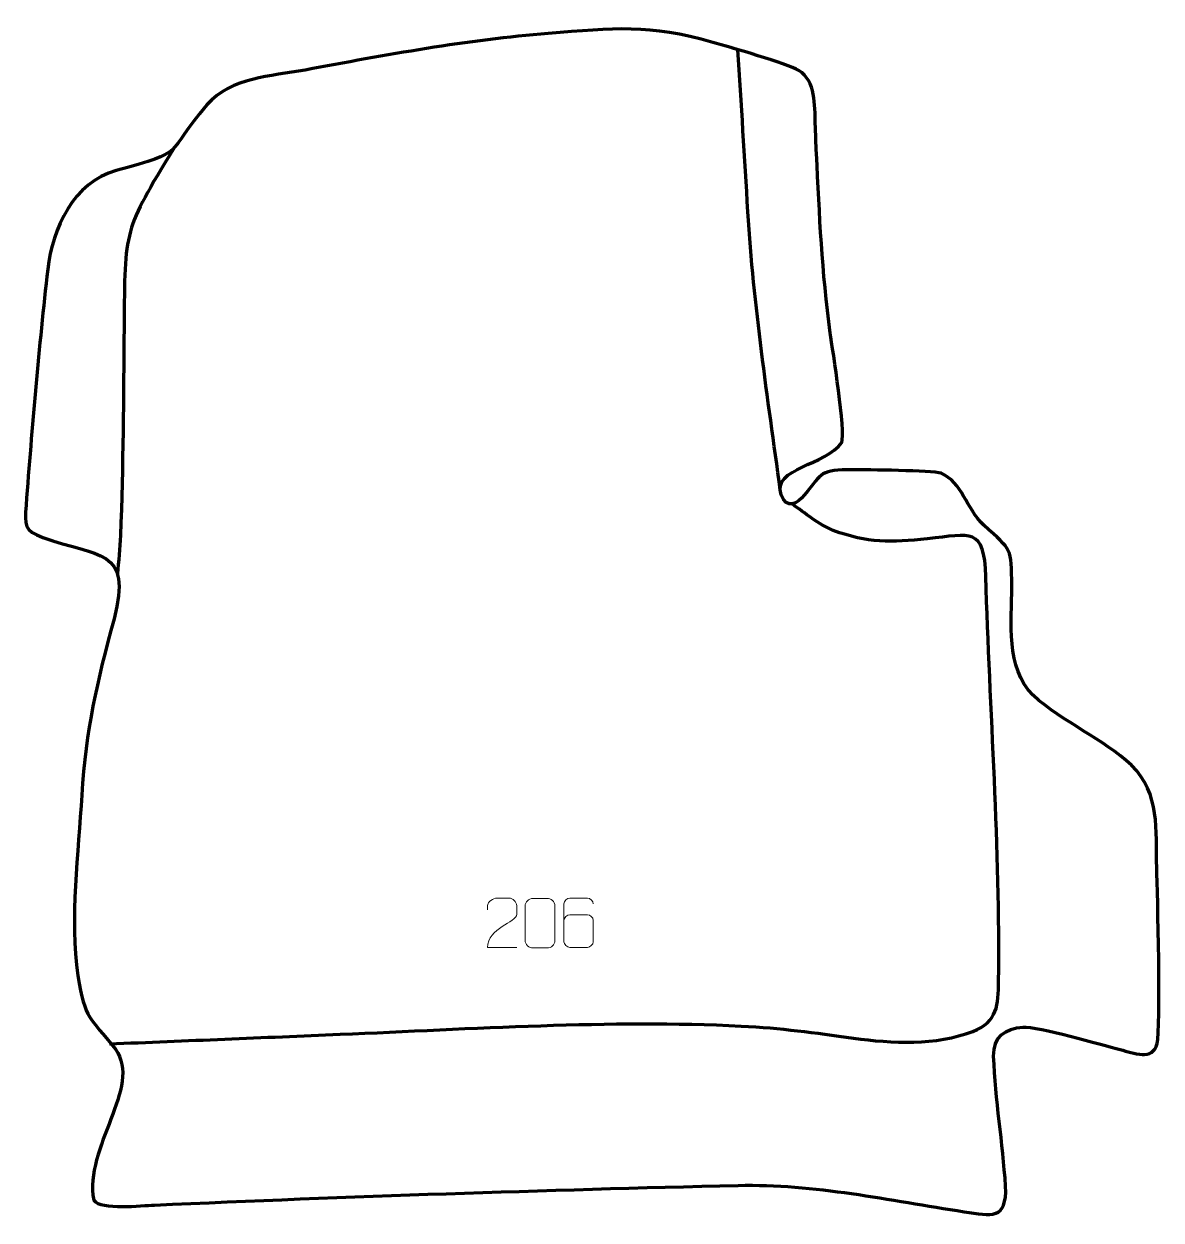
# Model space of a CAD drawing. Header units: millimetres. Extents: x 900 to 1475, y 85 to 690.
import ezdxf

# ---------------------------------------------------------------- set-up
doc = ezdxf.new("R2010")
doc.units = ezdxf.units.MM
doc.header["$MEASUREMENT"] = 0
doc.layers.add('layer 2', color=7, linetype='Continuous')
doc.layers.add('layer 3', color=7, linetype='Continuous')

msp = doc.modelspace()

# ---------------------------------------------------------------- linework, layer by layer
at = {"layer": 'layer 2', "color": 140, "lineweight": 158}
for points, knots in [([(1282.7402, 454.4094), (1276.3487, 502.0194), (1269.3234, 547.0593), (1266.3971, 595.2188), (1266.3971, 595.2188), (1264.7372, 622.5353), (1263.0879, 649.8522), (1261.3552, 677.1642)], [0, 0, 0, 0, 0.33333333, 0.33333333, 0.33333333, 0.33333333, 1, 1, 1, 1]), ([(976.2937, 627.5292), (950.78, 585.4527), (951.4565, 586.948), (951.0444, 536.6632), (951.0444, 536.6632), (950.7598, 501.941), (950.5881, 466.2132), (949.2075, 431.5672), (949.2075, 431.5672), (948.9482, 425.0608), (948.2637, 418.5465), (947.7041, 412.0582)], [0, 0, 0, 0, 0.25, 0.25, 0.25, 0.25, 0.5, 0.5, 0.5, 0.5, 1, 1, 1, 1]), ([(943.611, 174.4449), (982.4868, 176.0583), (1021.3627, 177.6721), (1060.2385, 179.2858), (1060.2385, 179.2858), (1126.6585, 182.0548), (1196.7915, 186.7638), (1263.0234, 183.4744), (1263.0234, 183.4744), (1283.1123, 182.4766), (1299.9478, 180.111), (1319.7186, 177.3723), (1319.7186, 177.3723), (1339.1929, 174.6746), (1361.3884, 173.5014), (1380.0609, 180.7914), (1380.0609, 180.7914), (1392.7786, 185.7566), (1392.8777, 194.023), (1393.0953, 206.243), (1393.0953, 206.243), (1393.9857, 271.8534), (1388.6405, 344.3502), (1386.652, 410.6964), (1386.652, 410.6964), (1385.8977, 435.8024), (1379.361, 432.2737), (1357.0368, 429.8317), (1357.0368, 429.8317), (1338.785, 427.8352), (1327.0248, 427.6297), (1309.4744, 434.0724), (1309.4744, 434.0724), (1302.3313, 437.0798), (1295.0481, 442.8691), (1288.793, 447.4528)], [0, 0, 0, 0, 0.1, 0.1, 0.1, 0.1, 0.2, 0.2, 0.2, 0.2, 0.3, 0.3, 0.3, 0.3, 0.4, 0.4, 0.4, 0.4, 0.5, 0.5, 0.5, 0.5, 0.6, 0.6, 0.6, 0.6, 0.7, 0.7, 0.7, 0.7, 0.8, 0.8, 0.8, 0.8, 1, 1, 1, 1])]:
    msp.add_open_spline(points, degree=3, knots=knots, dxfattribs=at)
at = {"layer": 'layer 2', "color": 250, "lineweight": 9}
for points, knots in [([(1149.5278, 223.1738), (1144.6134, 223.1741), (1139.699, 223.1741), (1134.7849, 223.1738), (1134.7849, 223.1738), (1134.7849, 233.1061), (1149.4359, 235.7473), (1149.5278, 240.0576), (1149.5278, 240.0576), (1149.5275, 241.4817), (1149.5275, 242.9054), (1149.5278, 244.3287), (1149.5278, 244.3287), (1149.5109, 246.4058), (1147.3881, 248.1306), (1145.7171, 248.1479), (1145.7171, 248.1479), (1143.6439, 248.1475), (1141.571, 248.1475), (1139.4986, 248.1479), (1139.4986, 248.1479), (1137.6765, 248.1644), (1134.8518, 246.3723), (1134.7849, 244.2787), (1134.7849, 244.2787), (1134.7849, 244.2787), (1134.7849, 242.2239), (1134.7849, 242.2239)], [0, 0, 0, 0, 0.125, 0.125, 0.125, 0.125, 0.25, 0.25, 0.25, 0.25, 0.375, 0.375, 0.375, 0.375, 0.5, 0.5, 0.5, 0.5, 0.625, 0.625, 0.625, 0.625, 0.75, 0.75, 0.75, 0.75, 1, 1, 1, 1]), ([(1157.7366, 247.9594), (1160.1027, 247.9594), (1162.4692, 247.9594), (1164.8357, 247.9594), (1164.8357, 247.9594), (1166.8162, 247.995), (1168.8422, 246.5007), (1168.8693, 244.0586), (1168.8693, 244.0586), (1168.8689, 238.3012), (1168.8689, 232.5434), (1168.8693, 226.7852), (1168.8693, 226.7852), (1168.7272, 224.4576), (1167.0208, 222.9753), (1164.8357, 222.9645), (1164.8357, 222.9645), (1162.4633, 222.9649), (1160.0909, 222.9649), (1157.7189, 222.9645), (1157.7189, 222.9645), (1155.7604, 222.8589), (1153.754, 224.7468), (1153.7654, 226.7678), (1153.7654, 226.7678), (1153.7658, 232.5484), (1153.7658, 238.3287), (1153.7654, 244.1085), (1153.7654, 244.1085), (1153.7697, 246.2505), (1155.5468, 247.973), (1157.7366, 247.9594)], [0, 0, 0, 0, 0.11111111, 0.11111111, 0.11111111, 0.11111111, 0.22222222, 0.22222222, 0.22222222, 0.22222222, 0.33333333, 0.33333333, 0.33333333, 0.33333333, 0.44444444, 0.44444444, 0.44444444, 0.44444444, 0.55555556, 0.55555556, 0.55555556, 0.55555556, 0.66666667, 0.66666667, 0.66666667, 0.66666667, 0.77777778, 0.77777778, 0.77777778, 0.77777778, 1, 1, 1, 1]), ([(1188.2223, 245.2042), (1188.1982, 246.5437), (1186.842, 248.1969), (1185.2701, 248.1626), (1185.2701, 248.1626), (1182.2853, 248.1623), (1179.3001, 248.1623), (1176.3147, 248.1626), (1176.3147, 248.1626), (1175.0956, 248.1775), (1173.3674, 246.7399), (1173.3624, 245.2042), (1173.3624, 245.2042), (1173.3627, 238.8437), (1173.3627, 232.4829), (1173.3624, 226.1222), (1173.3624, 226.1222), (1173.3671, 224.9593), (1175.0956, 223.1882), (1176.3147, 223.1638), (1176.3147, 223.1638), (1179.3001, 223.1641), (1182.2853, 223.1641), (1185.2701, 223.1638), (1185.2701, 223.1638), (1186.5482, 223.2076), (1188.2179, 224.8221), (1188.2223, 226.1222), (1188.2223, 226.1222), (1188.2223, 229.7055), (1188.2223, 233.2886), (1188.2223, 236.8713), (1188.2223, 236.8713), (1188.1838, 238.3495), (1186.6011, 239.7824), (1185.2701, 239.7804), (1185.2701, 239.7804), (1182.2853, 239.7807), (1179.3001, 239.7807), (1176.3147, 239.7804), (1176.3147, 239.7804), (1174.9852, 239.7854), (1173.3422, 238.2781), (1173.3839, 236.8496)], [0, 0, 0, 0, 0.08333333, 0.08333333, 0.08333333, 0.08333333, 0.16666667, 0.16666667, 0.16666667, 0.16666667, 0.25, 0.25, 0.25, 0.25, 0.33333333, 0.33333333, 0.33333333, 0.33333333, 0.41666667, 0.41666667, 0.41666667, 0.41666667, 0.5, 0.5, 0.5, 0.5, 0.58333333, 0.58333333, 0.58333333, 0.58333333, 0.66666667, 0.66666667, 0.66666667, 0.66666667, 0.75, 0.75, 0.75, 0.75, 0.83333333, 0.83333333, 0.83333333, 0.83333333, 1, 1, 1, 1])]:
    msp.add_open_spline(points, degree=3, knots=knots, dxfattribs=at)
at = {"layer": 'layer 3', "color": 242, "lineweight": 158}
msp.add_open_spline([(912.4786, 566.2057), (914.8767, 586.9124), (925.3803, 610.0921), (947.1108, 616.0939), (947.1108, 616.0939), (983.8047, 625.9561), (970.8052, 623.4809), (992.874, 649.297), (992.874, 649.297), (1005.6811, 663.4907), (1024.8507, 663.5456), (1042.6468, 666.8848), (1042.6468, 666.8848), (1082.4166, 674.3469), (1125.4019, 682.238), (1165.4634, 685.3323), (1165.4634, 685.3323), (1198.8436, 688.0417), (1216.3399, 690.1838), (1248.6836, 680.8502), (1248.6836, 680.8502), (1257.3553, 678.3477), (1286.3111, 670.1002), (1292.0658, 666.6371), (1292.0658, 666.6371), (1300.8331, 661.3611), (1300.1084, 649.1062), (1300.4705, 639.8278), (1300.4705, 639.8278), (1300.6688, 634.7488), (1300.8057, 629.6762), (1301.0359, 624.5967), (1301.0359, 624.5967), (1302.5941, 593.3676), (1303.8019, 564.9275), (1308.0389, 533.7805), (1308.0389, 533.7805), (1309.2351, 525.3227), (1315.9985, 483.5216), (1313.8023, 478.6174), (1313.8023, 478.6174), (1305.9689, 466.8733), (1278.3358, 465.7396), (1283.285, 452.145), (1283.285, 452.145), (1286.0871, 444.4479), (1291.2017, 447.3503), (1295.0538, 452.0591), (1295.0538, 452.0591), (1304.2492, 463.2997), (1303.0088, 464.7319), (1319.2926, 464.7583), (1319.2926, 464.7583), (1326.3433, 464.7285), (1359.3848, 464.3469), (1364.0018, 463.0337), (1364.0018, 463.0337), (1374.8895, 458.3199), (1376.2743, 445.6475), (1385.7166, 436.6864), (1385.7166, 436.6864), (1400.1929, 423.4893), (1399.3628, 425.8611), (1399.7996, 405.8274), (1399.7996, 405.8274), (1399.7963, 387.6574), (1396.5759, 364.8414), (1410.5433, 350.6979), (1410.5433, 350.6979), (1426.2213, 336.8136), (1445.9541, 328.635), (1460.3575, 315.3976), (1460.3575, 315.3976), (1474.9998, 300.5328), (1472.4148, 282.8376), (1473.046, 263.4748), (1473.046, 263.4748), (1473.4432, 250.4611), (1475.2342, 182.4302), (1473.2684, 174.5833), (1473.2684, 174.5833), (1471.0531, 165.7407), (1461.296, 169.7982), (1454.5852, 171.5518), (1454.5852, 171.5518), (1445.2284, 174.0199), (1412.8551, 183.4163), (1405.4574, 182.9312), (1405.4574, 182.9312), (1396.3391, 182.3332), (1390.3778, 177.9209), (1390.5996, 168.2788), (1390.5996, 168.2788), (1391.537, 145.8659), (1395.1516, 124.5111), (1396.6543, 102.5051), (1396.6543, 102.5051), (1397.3402, 85.3581), (1389.7025, 87.4507), (1375.6993, 89.5747), (1375.6993, 89.5747), (1338.0522, 95.3534), (1299.691, 103.7572), (1261.4842, 102.912), (1261.4842, 102.912), (1163.3096, 100.6018), (1064.4797, 97.2912), (966.3739, 92.9575), (966.3739, 92.9575), (960.001, 92.676), (939.434, 90.3563), (935.6981, 95.3725), (935.6981, 95.3725), (930.5792, 122.0144), (960.4723, 152.6617), (946.6788, 171.7854), (946.6788, 171.7854), (933.4953, 188.5817), (931.5361, 185.8433), (927.7229, 209.0841), (927.7229, 209.0841), (923.4707, 237.4484), (927.9786, 271.2919), (929.6253, 300.2386), (929.6253, 300.2386), (931.7984, 333.3121), (937.2544, 357.5638), (945.9869, 389.29), (945.9869, 389.29), (955.5003, 425.5117), (937.6331, 420.549), (910.0536, 430.4947), (910.0536, 430.4947), (900.4345, 433.9635), (900.7036, 436.6157), (901.4951, 446.8768), (901.4951, 446.8768), (904.53, 486.2186), (907.9491, 527.0958), (912.4786, 566.2057)], degree=3, knots=[0, 0, 0, 0, 0.02777778, 0.02777778, 0.02777778, 0.02777778, 0.05555556, 0.05555556, 0.05555556, 0.05555556, 0.08333333, 0.08333333, 0.08333333, 0.08333333, 0.11111111, 0.11111111, 0.11111111, 0.11111111, 0.13888889, 0.13888889, 0.13888889, 0.13888889, 0.16666667, 0.16666667, 0.16666667, 0.16666667, 0.19444444, 0.19444444, 0.19444444, 0.19444444, 0.22222222, 0.22222222, 0.22222222, 0.22222222, 0.25, 0.25, 0.25, 0.25, 0.27777778, 0.27777778, 0.27777778, 0.27777778, 0.30555556, 0.30555556, 0.30555556, 0.30555556, 0.33333333, 0.33333333, 0.33333333, 0.33333333, 0.36111111, 0.36111111, 0.36111111, 0.36111111, 0.38888889, 0.38888889, 0.38888889, 0.38888889, 0.41666667, 0.41666667, 0.41666667, 0.41666667, 0.44444444, 0.44444444, 0.44444444, 0.44444444, 0.47222222, 0.47222222, 0.47222222, 0.47222222, 0.5, 0.5, 0.5, 0.5, 0.52777778, 0.52777778, 0.52777778, 0.52777778, 0.55555556, 0.55555556, 0.55555556, 0.55555556, 0.58333333, 0.58333333, 0.58333333, 0.58333333, 0.61111111, 0.61111111, 0.61111111, 0.61111111, 0.63888889, 0.63888889, 0.63888889, 0.63888889, 0.66666667, 0.66666667, 0.66666667, 0.66666667, 0.69444444, 0.69444444, 0.69444444, 0.69444444, 0.72222222, 0.72222222, 0.72222222, 0.72222222, 0.75, 0.75, 0.75, 0.75, 0.77777778, 0.77777778, 0.77777778, 0.77777778, 0.80555556, 0.80555556, 0.80555556, 0.80555556, 0.83333333, 0.83333333, 0.83333333, 0.83333333, 0.86111111, 0.86111111, 0.86111111, 0.86111111, 0.88888889, 0.88888889, 0.88888889, 0.88888889, 0.91666667, 0.91666667, 0.91666667, 0.91666667, 0.94444444, 0.94444444, 0.94444444, 0.94444444, 1, 1, 1, 1], dxfattribs=at)

doc.saveas('drawing.dxf')
